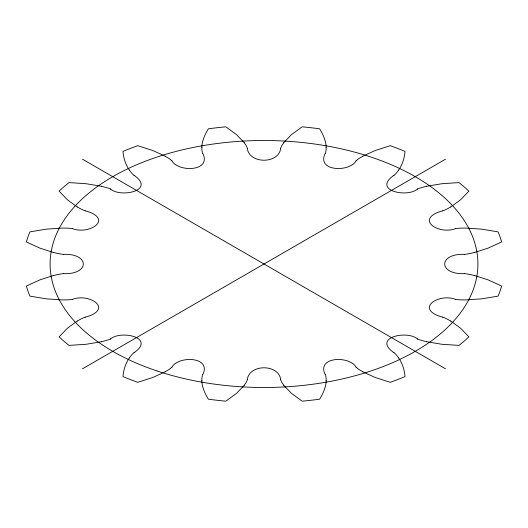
<?xml version="1.0" encoding="UTF-8"?>
<svg xmlns="http://www.w3.org/2000/svg" width="528" height="528" viewBox="0 0 528 528"><rect width="100%" height="100%" fill="white"/><g stroke="black" fill="none" stroke-linecap="round" stroke-linejoin="round"><path stroke-width="0.79" d="M201.815 147.47C202.033 140.765 204.864 134.442 208.355 128.825A240.649 138.937 0 0 1 225.812 126.826L236.511 134.607L244.213 142.606M326.185 380.53C325.967 387.235 323.136 393.558 319.645 399.175A240.649 138.937 0 0 1 302.188 401.174L291.489 393.393L283.787 385.394M280.718 148.342C278.711 164.175 249.289 164.175 247.282 148.342M247.282 379.658C249.289 363.832 278.711 363.832 280.718 379.658M202.785 374.55C211.834 356.519 178.457 355.476 171.89 367.158M325.215 153.45C316.153 171.475 349.523 172.537 356.11 160.842M129.307 357.918C125.525 363.403 123.499 369.976 122.998 376.589A240.649 138.937 0 0 0 137.795 382.298L152.843 377.467L165.251 371.785M398.693 170.082C402.475 164.597 404.501 158.024 405.002 151.411A240.649 138.937 0 0 0 390.205 145.702L375.157 150.533L362.749 156.215M283.787 142.606L291.489 134.607L302.188 126.826A240.649 138.937 0 0 1 319.645 128.825C323.136 134.442 325.967 140.765 326.185 147.47M244.213 385.394L236.511 393.393L225.812 401.174A240.649 138.937 0 0 1 208.355 399.175C204.864 393.558 202.033 387.235 201.815 380.53M134.171 352.612C155.971 337.445 120.747 329.974 110.524 338.956M393.829 175.388C372.029 190.555 407.253 198.026 417.476 189.044M77.312 321.011L67.459 328.178L59.103 336.864A240.649 138.937 0 0 0 68.99 345.411L86.09 344.276L101.33 341.761M450.688 206.989L460.541 199.822L468.897 191.136A240.649 138.937 0 0 0 459.01 182.589L441.91 183.724L426.67 186.239M82.493 368.795L445.507 159.205M85.318 317.176C114.2 309.25 89.648 292.829 72.521 299.343M442.682 210.824C413.8 218.75 438.352 235.171 455.479 228.657M53.731 275.425L39.884 279.866L26.4 286.051A240.649 138.937 0 0 0 29.872 296.122L46.424 298.855L62.165 299.904A45.012 25.991 0 0 0 72.547 299.416M474.269 252.575L488.116 248.134L501.6 241.949A240.649 138.937 0 0 0 498.128 231.878L481.576 229.145L465.835 228.096A45.012 25.991 0 0 0 455.453 228.584M63.67 273.656C89.846 274.6 89.846 253.4 63.67 254.344M464.33 254.344C438.154 253.4 438.154 274.6 464.33 273.656M72.521 228.657C89.648 235.171 114.2 218.75 85.318 210.824M455.479 299.343C438.352 292.829 413.8 309.25 442.682 317.176M101.33 186.239L86.09 183.724L68.99 182.589A240.649 138.937 0 0 0 59.103 191.136L67.459 199.822L77.312 206.989M426.67 341.761L441.91 344.276L459.01 345.411A240.649 138.937 0 0 0 468.897 336.864L460.541 328.178L450.688 321.011M474.269 275.425L488.116 279.866L501.6 286.051A240.649 138.937 0 0 1 498.128 296.122L481.576 298.855L465.835 299.904A45.012 25.991 0 0 1 455.453 299.416M53.731 252.575L39.884 248.134L26.4 241.949A240.649 138.937 0 0 1 29.872 231.878L46.424 229.145L62.165 228.096A45.012 25.991 0 0 1 72.547 228.584M110.524 189.044C120.767 198.04 155.971 190.535 134.171 175.388M417.476 338.956C407.253 329.974 372.029 337.445 393.829 352.612M165.251 156.215L152.843 150.533L137.795 145.702A240.649 138.937 0 0 0 122.998 151.411C123.499 158.024 125.525 164.597 129.307 170.082M362.749 371.785L375.157 377.467L390.205 382.298A240.649 138.937 0 0 0 405.002 376.589C404.501 369.976 402.475 363.403 398.693 357.918M82.493 159.205L445.507 368.795M171.89 160.842C178.477 172.537 211.847 171.475 202.785 153.45M356.11 367.158C349.543 355.476 316.166 356.519 325.215 374.55M362.809 371.745A45.012 25.991 0 0 1 355.997 367.204M325.347 374.537A45.012 25.991 0 0 1 326.093 380.523M283.873 385.374A45.012 25.991 0 0 1 280.592 379.672M247.408 379.672A45.012 25.991 0 0 1 244.127 385.374M201.907 380.523A45.012 25.991 0 0 1 202.653 374.537M172.003 367.204A45.012 25.991 0 0 1 165.191 371.745M129.4 357.938A45.012 25.991 0 0 1 134.059 352.565M110.596 339.022A45.012 25.991 0 0 1 101.297 341.708M77.378 321.05A45.012 25.991 0 0 1 85.246 317.117M53.77 275.471A45.012 25.991 0 0 1 63.644 273.577M63.644 254.423A45.012 25.991 0 0 1 53.77 252.529M85.246 210.883A45.012 25.991 0 0 1 77.378 206.95M101.297 186.292A45.012 25.991 0 0 1 110.596 188.978M134.059 175.435A45.012 25.991 0 0 1 129.4 170.062M165.191 156.255A45.012 25.991 0 0 1 172.003 160.796M202.653 153.463A45.012 25.991 0 0 1 201.907 147.477M244.127 142.626A45.012 25.991 0 0 1 247.408 148.328M280.592 148.328A45.012 25.991 0 0 1 283.873 142.626M326.093 147.477A45.012 25.991 0 0 1 325.347 153.463M355.997 160.796A45.012 25.991 0 0 1 362.809 156.255M398.6 170.062A45.012 25.991 0 0 1 393.941 175.435M417.404 188.978A45.012 25.991 0 0 1 426.703 186.292M450.622 206.95A45.012 25.991 0 0 1 442.754 210.883M474.23 252.529A45.012 25.991 0 0 1 464.356 254.423M464.356 273.577A45.012 25.991 0 0 1 474.23 275.471M442.754 317.117A45.012 25.991 0 0 1 450.622 321.05M426.703 341.708A45.012 25.991 0 0 1 417.404 339.022M393.941 352.565A45.012 25.991 0 0 1 398.6 357.938M157.047 370.953A213.913 123.499 0 0 0 477.913 264A213.913 123.499 0 0 0 157.047 157.047A213.913 123.499 0 0 0 157.047 370.953"/></g></svg>
